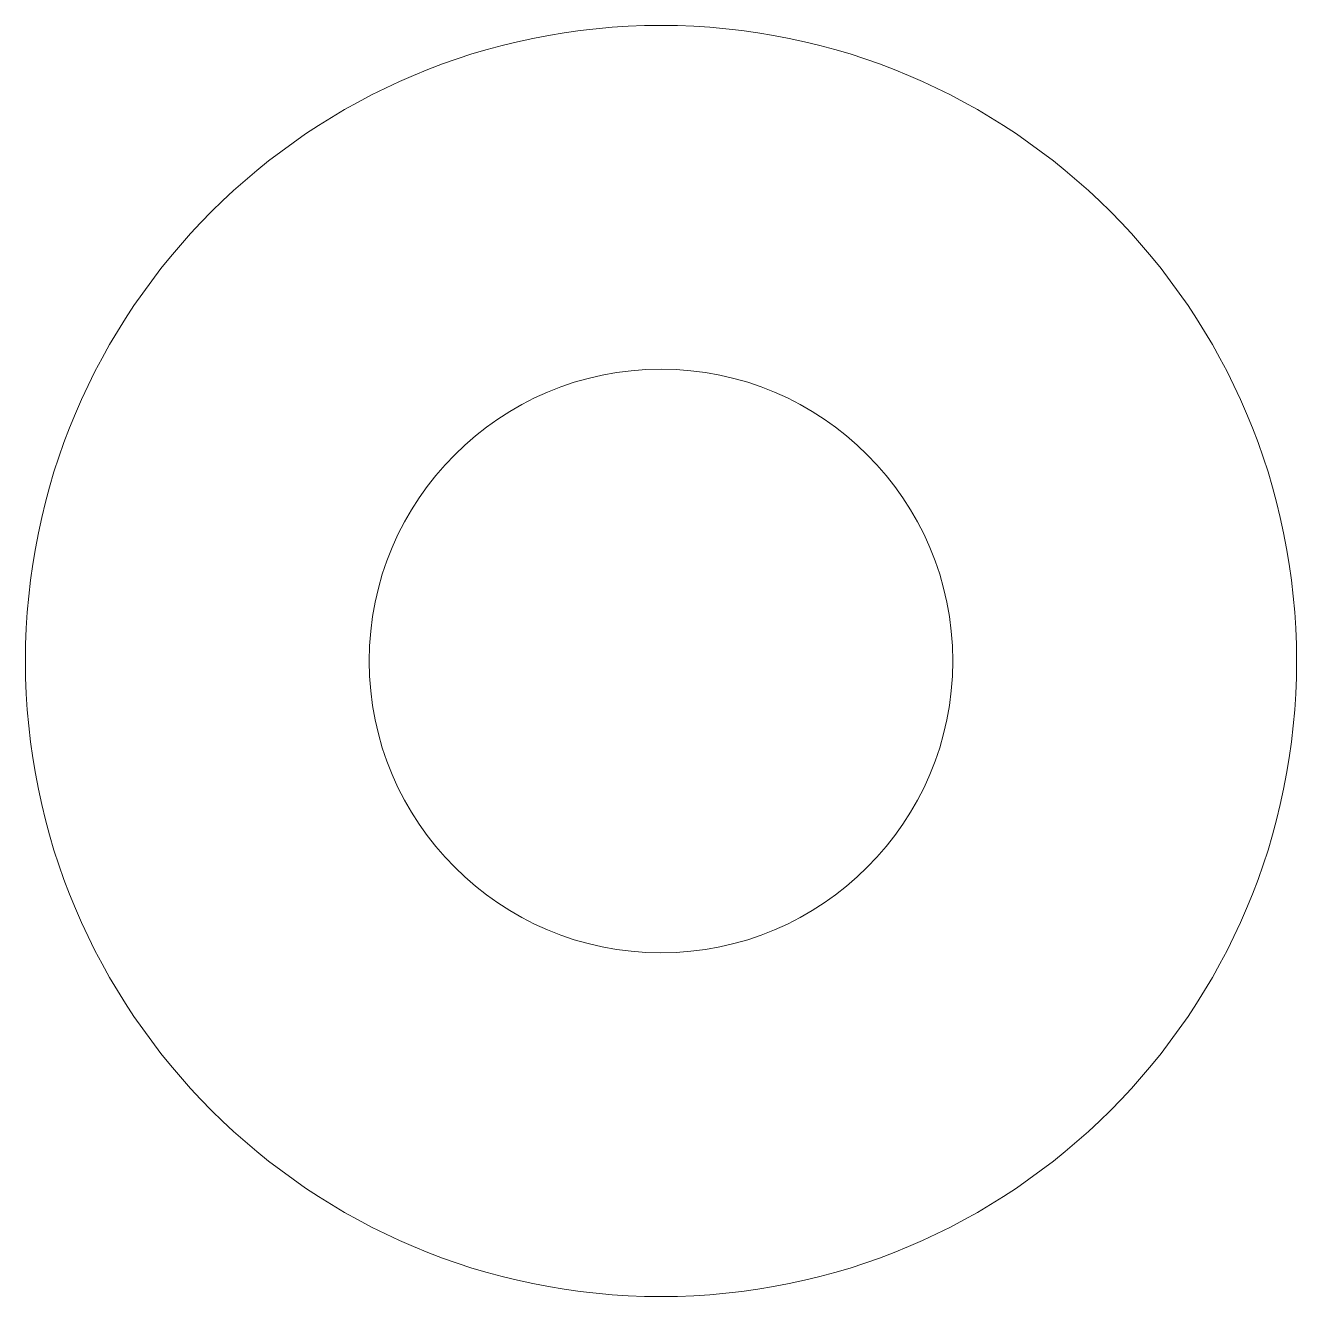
# Model space of a CAD drawing. Header units: millimetres. Extents: x -11 to 11, y -11 to 11.
import ezdxf

# ---------------------------------------------------------------- set-up
doc = ezdxf.new("R2010")
doc.units = ezdxf.units.MM
doc.layers.get('0').update_dxf_attribs({"linetype": 'CONTINUOUS', "lineweight": 0})

msp = doc.modelspace()

# ---------------------------------------------------------------- linework, layer by layer
for radius in [11, 5.05]:
    msp.add_circle((0, 0), radius)

doc.saveas('drawing.dxf')
